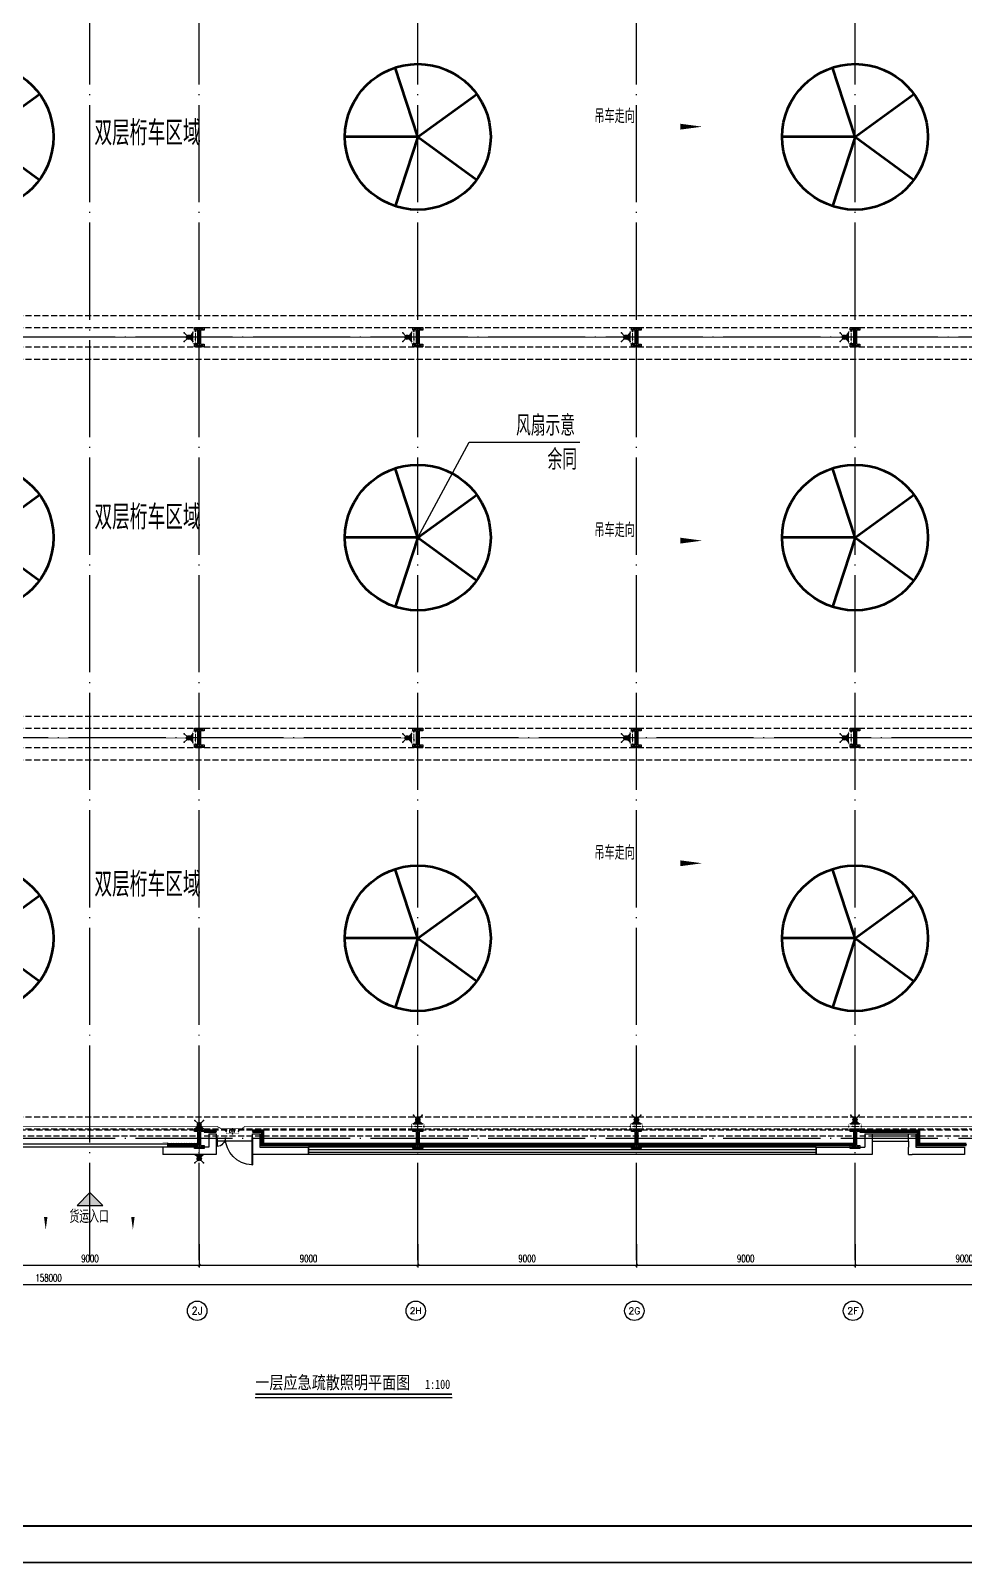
# Model space of a CAD drawing. Extents: x -1396510 to 1250330, y -1892470 to 1623980.
# Drawn here: x 323036 to 361476, y -816618 to -753507 of the extents above; entities that cross this region are included whole.
import ezdxf
from ezdxf.enums import TextEntityAlignment as Align

# ---------------------------------------------------------------- set-up
doc = ezdxf.new("R2010")
doc.units = 0
doc.header["$LTSCALE"] = 1000
doc.header["$MEASUREMENT"] = 0
for name, pattern in [('10平面$0$DASH', [0.35, 0.25, -0.1]), ('DASH', [0.35, 0.25, -0.1]), ('DOTE', [2.42, 2, -0.2, 0.02, -0.2])]:
    doc.linetypes.add(name, pattern=pattern)
doc.layers.get('Defpoints').update_dxf_attribs({"color": 210})
for name, color, linetype in [('0-cxFrame', 155, 'Continuous'), ('10平面$0$WINDOW', 4, 'Continuous'), ('A-AXIS-D', 1, 'Continuous'), ('A-AXIS-DOTE', 14, 'DOTE'), ('A-AXIS-SYMB', 3, 'Continuous'), ('A-HATCH-2', 251, 'Continuous'), ('A-HRAIL', 173, 'Continuous'), ('A-LIN-V', 9, 'Continuous'), ('A-SFCE', 30, 'Continuous'), ('A-TEXT', 61, 'Continuous'), ('A-WINDOW', 140, 'Continuous'), ('AS-COLN', 6, 'Continuous'), ('AS-WALL', 40, 'Continuous'), ('DIM_SYMB', 3, 'Continuous'), ('EQUIP-应急', 3, 'Continuous'), ('EQUIP-照明', 3, 'Continuous'), ('FH-tri', 180, 'Continuous'), ('PUB_TEXT', 7, 'Continuous'), ('WIRE-照明', 1, 'Continuous'), ('建-窗', 4, 'Continuous'), ('建-箭头', 3, 'Continuous')]:
    doc.layers.add(name, color=color, linetype=linetype)
doc.layers.add('0-cxText', color=131, linetype='Continuous', lineweight=25)
doc.layers.add('A-云线2', color=3, linetype='Continuous', plot=False)
doc.styles.add('-宋体', font='', dxfattribs={"width": 0.8})
doc.styles.add('_TCH_AXIS', font='COMPLEX', dxfattribs={"bigfont": 'GBCBIG'})
doc.styles.add('_TCH_DIM', font='SIMPLEX', dxfattribs={"bigfont": 'GBCBIG'})
doc.styles.add('_TCH_DIM_T3', font='SIMPLEX', dxfattribs={"width": 0.705882, "bigfont": 'GBCBIG'})
doc.styles.add('_TEL_DIM', font='SIMPLEX', dxfattribs={"width": 0.8, "height": 3.5, "bigfont": 'HZTXT'})
doc.styles.add('A-STANDARD', font='SIMPLEX', dxfattribs={"bigfont": 'GBCBIG'})
doc.styles.add('cx_tuming', font='simhei.ttf')
doc.styles.add('cx_tuqian1', font='')
doc.styles.get("Standard").update_dxf_attribs({"font": 'gbenor.shx', "bigfont": 'gbcbig.shx'})
doc.styles.add('黑体', font='simhei.ttf', dxfattribs={"height": 12})
doc.styles.get('-宋体').set_extended_font_data('SimSun')
doc.styles.get('cx_tuqian1').set_extended_font_data('SimSun')
doc.dimstyles.new('_TCH_ARCH&&100', dxfattribs={"dimtxt": 297.5, "dimasz": 100, "dimexe": 100, "dimexo": 100, "dimgap": 126.25, "dimtad": 1, "dimdec": 0, "dimzin": 0, "dimdsep": 46, "dimtxsty": '_TCH_DIM_T3', "dimblk": 'ARCHTICK', "dimcen": 0.09, "dimclrt": 7, "dimazin": 2, "dimtfac": 1, "dimtdec": 0, "dimtix": 1, "dimtmove": 2, "dimatfit": 3, "dimfxl": 0, "dimtolj": 1, "dimtzin": 0, "dimarcsym": 0})

# ---------------------------------------------------------------- blocks, each defined once
blk = doc.blocks.new('10平面$0$$DorLib2D$00000126')
at = {"color": 0, "linetype": 'Continuous'}
for p, q in [((-0.532, 0.5), (-0.532, 0.9)), ((0.532, 0.9), (0.532, 0.5))]:
    blk.add_line(p, q, dxfattribs=at)
at = {"color": 0, "linetype": '10平面$0$DASH'}
for p, q in [((-0.532, 0.9), (0.532, 0.9)), ((-0.532, 0.5), (0.532, 0.5))]:
    blk.add_line(p, q, dxfattribs=at)
blk = doc.blocks.new('WINDOW2DLIB$DYNSTYLE$00000005')
at = {"color": 0}
for points in [[(-0.5, 0.5), (-0.5, -0.5)], [(-0.5, 0.5), (0.5, 0.5)], [(0.5, -0.5), (0.5, 0.5)], [(0.5, 0.1667), (-0.5, 0.1667)], [(0.5, -0.1667), (-0.5, -0.1667)], [(-0.5, -0.5), (0.5, -0.5)]]:
    blk.add_lwpolyline(points, dxfattribs=at)
blk = doc.blocks.new('DOOR2DLIB$SYSLIB$00000123')
at = {"color": 0}
for p, q in [((0.475, -0.001), (0.475, 0.752)), ((0.475, 0.752), (0.5, 0.752)), ((0.5, -0.001), (0.5, 0.752)), ((-0.5, 0), (-0.5, 0.252)), ((-0.475, 0.252), (-0.5, 0.252)), ((-0.475, 0), (-0.475, 0.252)), ((-0.475, 0), (-0.5, 0)), ((0.475, -0.001), (0.5, -0.001))]:
    blk.add_line(p, q, dxfattribs=at)
for centre, radius, start, end in [((0.505, -0.002), 0.755, 92.2493, 179.7238), ((-0.501, 0.003), 0.251, 359.7899, 84.0974)]:
    blk.add_arc(centre, radius, start, end, dxfattribs=at)
blk = doc.blocks.new('42343243')
at = {"layer": '10平面$0$WINDOW'}
blk.add_line((-198654, 1222620), (-200154, 1222620), dxfattribs=at)
at = {"layer": 'AS-WALL'}
for p, q in [((-200154, 1223170), (-202354, 1223170)), ((-202354, 1222870), (-202354, 1223170)), ((-200154, 1222620), (-200154, 1223170)), ((-196354, 1223170), (-198654, 1223170)), ((-198654, 1222620), (-198654, 1223170)), ((-196354, 1222870), (-196354, 1223170)), ((-173154, 1223170), (-175454, 1223170)), ((-175454, 1223170), (-175454, 1222870)), ((-173154, 1222620), (-173154, 1223170)), ((-171654, 1223170), (-171504, 1223170)), ((-171654, 1223170), (-171654, 1222870)), ((-169354, 1223170), (-171504, 1223170)), ((-169354, 1222870), (-169354, 1223170)), ((-200454, 1222870), (-202354, 1222870)), ((-200454, 1222320), (-200454, 1222870)), ((-200154, 1222320), (-200154, 1222620)), ((-198654, 1222620), (-198654, 1222320)), ((-198354, 1222870), (-196354, 1222870)), ((-198354, 1222320), (-198354, 1222870)), ((-175454, 1222870), (-173454, 1222870)), ((-173454, 1222320), (-173454, 1222870)), ((-173154, 1222320), (-173154, 1222620)), ((-171654, 1222870), (-171654, 1222870)), ((-171654, 1222620), (-171654, 1222870)), ((-171654, 1222620), (-171654, 1222320)), ((-171354, 1222320), (-171354, 1222870)), ((-171354, 1222870), (-169354, 1222870)), ((-200454, 1222320), (-200154, 1222320)), ((-198654, 1222320), (-198354, 1222320)), ((-173454, 1222320), (-173154, 1222320)), ((-171654, 1222320), (-171354, 1222320))]:
    blk.add_line(p, q, dxfattribs=at)
at = {"layer": '10平面$0$WINDOW', "zscale": 300}
for name, p, xscale, yscale, rotation in [('DOOR2DLIB$SYSLIB$00000123', (-199404, 1222470), -1500, -1500, 179.9999999999555), ('10平面$0$$DorLib2D$00000126', (-205254, 1223020), 6000, 300, 180)]:
    blk.add_blockref(name, p, dxfattribs=dict(at, xscale=xscale, yscale=yscale, rotation=rotation))
at = {"layer": '建-窗', "zscale": 300}
for p, xscale, yscale, rotation in [((-185904, 1223020), -20900, -300, 359.9999999994913), ((-172404, 1222470), -1500, 300, 179.9999999999555)]:
    blk.add_blockref('WINDOW2DLIB$DYNSTYLE$00000005', p, dxfattribs=dict(at, xscale=xscale, yscale=yscale, rotation=rotation))
blk = doc.blocks.new('nt66')
at = {"layer": 'A-HATCH-2', "color": 8}
blk.add_lwpolyline([(-195840, 766870), (-195440, 766870), (-195440, 766758), (-195586, 766758), (-195586, 766182), (-195440, 766182), (-195440, 766070), (-195840, 766070), (-195840, 766182), (-195694, 766182), (-195694, 766758), (-195840, 766758)], close=True, dxfattribs=at)
at = {"layer": 'AS-COLN'}
blk.add_lwpolyline([(-195790, 766820), (-195490, 766820), (-195490, 766808), (-195636, 766808), (-195636, 766132), (-195490, 766132), (-195490, 766120), (-195790, 766120), (-195790, 766132), (-195644, 766132), (-195644, 766808), (-195790, 766808)], close=True, dxfattribs=at)
blk = doc.blocks.new('33333')
for p in [(-5214, -93400), (3786, -93400), (12786, -93400), (21786, -93400), (-5214, -109900), (3786, -109900), (12786, -109900), (21786, -109900), (-5214, -126400), (3786, -126400), (12786, -126400), (21786, -126400)]:
    blk.add_blockref('nt66', p)
blk = doc.blocks.new('w42343')
at = {"layer": 'A-HATCH-2', "color": 8, "linetype": 'DASH'}
for p, q in [((-263654, 673970), (-128354, 673970)), ((-263654, 673470), (-128354, 673470)), ((-263654, 672670), (-128354, 672670)), ((-263654, 672170), (-128354, 672170)), ((-263654, 657470), (-128354, 657470)), ((-263654, 656970), (-128354, 656970)), ((-263654, 656170), (-128354, 656170)), ((-263654, 655670), (-128354, 655670)), ((-263654, 640970), (-128354, 640970)), ((-263654, 640470), (-128354, 640470))]:
    blk.add_line(p, q, dxfattribs=at)
blk = doc.blocks.new('w4324324')
at = {"layer": 'A-HATCH-2', "color": 0, "lineweight": 60}
for q in [(-1694760, 686605), (-1697614, 684532), (-1691907, 684532), (-1696524, 681178), (-1692997, 681178)]:
    blk.add_line((-1694760, 683605), q, dxfattribs=at)
blk.add_circle((-1694760, 683605), 3000, dxfattribs=at)
blk = doc.blocks.new('ner546')
at = {"layer": 'A-LIN-V', "color": 8}
for p in [(565280, 7256), (581780, 7256), (598280, 7256), (565280, -10744), (581780, -10744), (598280, -10744), (565280, -28744), (581780, -28744), (598280, -28744)]:
    blk.add_blockref('w4324324', p, dxfattribs=at)
blk = doc.blocks.new('3333')
at = {"layer": 'A-SFCE', "const_width": 20}
blk.add_lwpolyline([(-227064, 766320), (-227064, 766510), (-227244, 766510), (-227244, 766320)], dxfattribs=at)
blk = doc.blocks.new('_ArchTick')
at = {"color": 0, "linetype": 'ByBlock', "const_width": 0.4}
blk.add_lwpolyline([(-0.5, -0.5), (0.5, 0.5)], dxfattribs=at)
blk = doc.blocks.new('*D5755')
at = {"layer": 'A-AXIS-D', "color": 0, "lineweight": -2, "transparency": 16777216}
for p, q in [((75300, -86850), (75300, -87810)), ((84300, -86850), (84300, -87810)), ((75300, -87710), (84300, -87710))]:
    blk.add_line(p, q, dxfattribs=at)
at = {"layer": 'Defpoints', "color": 0, "transparency": 16777216}
for p in [(75300, -86750), (84300, -86750), (84300, -87710)]:
    blk.add_point(p, dxfattribs=at)
at = {"layer": 'A-AXIS-D', "color": 0, "lineweight": -2, "transparency": 16777216, "xscale": 100, "yscale": 100, "zscale": 100, "rotation": 180}
blk.add_blockref('_ArchTick', (75300, -87710), dxfattribs=at)
at = {"layer": 'A-AXIS-D', "color": 0, "lineweight": -2, "transparency": 16777216, "xscale": 100, "yscale": 100, "zscale": 100}
blk.add_blockref('_ArchTick', (84300, -87710), dxfattribs=at)
at = {"layer": 'A-AXIS-D', "color": 7, "transparency": 16777216, "insert": (79800, -87435), "char_height": 297.5, "attachment_point": 5, "style": '_TCH_DIM_T3'}
blk.add_mtext('\\A1;9000', dxfattribs=at)
blk = doc.blocks.new('*D5756')
at = {"layer": 'A-AXIS-D', "color": 0, "lineweight": -2, "transparency": 16777216}
for p, q in [((84300, -86850), (84300, -87810)), ((93300, -86850), (93300, -87810)), ((84300, -87710), (93300, -87710))]:
    blk.add_line(p, q, dxfattribs=at)
at = {"layer": 'Defpoints', "color": 0, "transparency": 16777216}
for p in [(84300, -86750), (93300, -86750), (93300, -87710)]:
    blk.add_point(p, dxfattribs=at)
at = {"layer": 'A-AXIS-D', "color": 0, "lineweight": -2, "transparency": 16777216, "xscale": 100, "yscale": 100, "zscale": 100, "rotation": 180}
blk.add_blockref('_ArchTick', (84300, -87710), dxfattribs=at)
at = {"layer": 'A-AXIS-D', "color": 0, "lineweight": -2, "transparency": 16777216, "xscale": 100, "yscale": 100, "zscale": 100}
blk.add_blockref('_ArchTick', (93300, -87710), dxfattribs=at)
at = {"layer": 'A-AXIS-D', "color": 7, "transparency": 16777216, "insert": (88800, -87435), "char_height": 297.5, "attachment_point": 5, "style": '_TCH_DIM_T3'}
blk.add_mtext('\\A1;9000', dxfattribs=at)
blk = doc.blocks.new('*D5757')
at = {"layer": 'A-AXIS-D', "color": 0, "lineweight": -2, "transparency": 16777216}
for p, q in [((93300, -86850), (93300, -87810)), ((102300, -86850), (102300, -87810)), ((93300, -87710), (102300, -87710))]:
    blk.add_line(p, q, dxfattribs=at)
at = {"layer": 'Defpoints', "color": 0, "transparency": 16777216}
for p in [(93300, -86750), (102300, -86750), (102300, -87710)]:
    blk.add_point(p, dxfattribs=at)
at = {"layer": 'A-AXIS-D', "color": 0, "lineweight": -2, "transparency": 16777216, "xscale": 100, "yscale": 100, "zscale": 100, "rotation": 180}
blk.add_blockref('_ArchTick', (93300, -87710), dxfattribs=at)
at = {"layer": 'A-AXIS-D', "color": 0, "lineweight": -2, "transparency": 16777216, "xscale": 100, "yscale": 100, "zscale": 100}
blk.add_blockref('_ArchTick', (102300, -87710), dxfattribs=at)
at = {"layer": 'A-AXIS-D', "color": 7, "transparency": 16777216, "insert": (97800, -87435), "char_height": 297.5, "attachment_point": 5, "style": '_TCH_DIM_T3'}
blk.add_mtext('\\A1;9000', dxfattribs=at)
blk = doc.blocks.new('*D5758')
at = {"layer": 'A-AXIS-D', "color": 0, "lineweight": -2, "transparency": 16777216}
for p, q in [((102300, -86850), (102300, -87810)), ((111300, -86850), (111300, -87810)), ((102300, -87710), (111300, -87710))]:
    blk.add_line(p, q, dxfattribs=at)
at = {"layer": 'Defpoints', "color": 0, "transparency": 16777216}
for p in [(102300, -86750), (111300, -86750), (111300, -87710)]:
    blk.add_point(p, dxfattribs=at)
at = {"layer": 'A-AXIS-D', "color": 0, "lineweight": -2, "transparency": 16777216, "xscale": 100, "yscale": 100, "zscale": 100, "rotation": 180}
blk.add_blockref('_ArchTick', (102300, -87710), dxfattribs=at)
at = {"layer": 'A-AXIS-D', "color": 0, "lineweight": -2, "transparency": 16777216, "xscale": 100, "yscale": 100, "zscale": 100}
blk.add_blockref('_ArchTick', (111300, -87710), dxfattribs=at)
at = {"layer": 'A-AXIS-D', "color": 7, "transparency": 16777216, "insert": (106800, -87435), "char_height": 297.5, "attachment_point": 5, "style": '_TCH_DIM_T3'}
blk.add_mtext('\\A1;9000', dxfattribs=at)
blk = doc.blocks.new('*D5759')
at = {"layer": 'A-AXIS-D', "color": 0, "lineweight": -2, "transparency": 16777216}
for p, q in [((111300, -86850), (111300, -87810)), ((120300, -86850), (120300, -87810)), ((111300, -87710), (120300, -87710))]:
    blk.add_line(p, q, dxfattribs=at)
at = {"layer": 'Defpoints', "color": 0, "transparency": 16777216}
for p in [(111300, -86750), (120300, -86750), (120300, -87710)]:
    blk.add_point(p, dxfattribs=at)
at = {"layer": 'A-AXIS-D', "color": 0, "lineweight": -2, "transparency": 16777216, "xscale": 100, "yscale": 100, "zscale": 100, "rotation": 180}
blk.add_blockref('_ArchTick', (111300, -87710), dxfattribs=at)
at = {"layer": 'A-AXIS-D', "color": 0, "lineweight": -2, "transparency": 16777216, "xscale": 100, "yscale": 100, "zscale": 100}
blk.add_blockref('_ArchTick', (120300, -87710), dxfattribs=at)
at = {"layer": 'A-AXIS-D', "color": 7, "transparency": 16777216, "insert": (115800, -87435), "char_height": 297.5, "attachment_point": 5, "style": '_TCH_DIM_T3'}
blk.add_mtext('\\A1;9000', dxfattribs=at)
blk = doc.blocks.new('*D5765')
at = {"layer": 'A-AXIS-D', "color": 0, "lineweight": -2, "transparency": 16777216}
for p, q in [((-900, -86950), (-900, -88610)), ((157100, -86950), (157100, -88610)), ((-900, -88510), (157100, -88510))]:
    blk.add_line(p, q, dxfattribs=at)
at = {"layer": 'Defpoints', "color": 0, "transparency": 16777216}
for p in [(-900, -86850), (157100, -86850), (157100, -88510)]:
    blk.add_point(p, dxfattribs=at)
at = {"layer": 'A-AXIS-D', "color": 0, "lineweight": -2, "transparency": 16777216, "xscale": 100, "yscale": 100, "zscale": 100, "rotation": 180}
blk.add_blockref('_ArchTick', (-900, -88510), dxfattribs=at)
at = {"layer": 'A-AXIS-D', "color": 0, "lineweight": -2, "transparency": 16777216, "xscale": 100, "yscale": 100, "zscale": 100}
blk.add_blockref('_ArchTick', (157100, -88510), dxfattribs=at)
at = {"layer": 'A-AXIS-D', "color": 7, "transparency": 16777216, "insert": (78100, -88235), "char_height": 297.5, "attachment_point": 5, "style": '_TCH_DIM_T3'}
blk.add_mtext('\\A1;158000', dxfattribs=at)
blk = doc.blocks.new('99平面图例外参$0$$LinePat$圆环')
for points in [[(0, 150), (300, 150)], [(0, 0), (300, 0)], [(0, -150), (300, -150)]]:
    blk.add_lwpolyline(points)
at = {"color": 0}
blk.add_circle((150, 0), 150, dxfattribs=at)
blk = doc.blocks.new('$equip_U$00000203(EQ-138-沈勤辉)')
at = {"color": 7, "lineweight": 0}
for p, q in [((-0.35, -0.15), (-0.2, -0.15)), ((-0.35, -0.45), (-0.35, -0.15)), ((-0.35, -0.29), (-0.26, -0.29)), ((-0.35, -0.45), (-0.2, -0.45)), ((-0.13, -0.15), (0.03, -0.45)), ((-0.13, -0.45), (0.03, -0.15)), ((0.1, -0.45), (0.1, -0.15)), ((0.19, -0.15), (0.35, -0.15)), ((0.27, -0.15), (0.27, -0.45))]:
    blk.add_line(p, q, dxfattribs=at)
at = {"lineweight": 0, "const_width": 0.0571}
blk.add_lwpolyline([(-0.66, -0.6), (0.66, -0.6, 0.414214), (0.72, -0.54), (0.72, -0.06, 0.414213), (0.66, 0), (-0.66, 0, 0.414214), (-0.72, -0.06, 0), (-0.72, -0.54, 0.414245), (-0.66, -0.6, 18481.445439)], format="xyb", dxfattribs=at)
for p in [(0, 0), (-0.72, -0.3), (0, -0.6), (0.72, -0.3)]:
    blk.add_point(p)
at = {"color": 7, "style": '_TEL_DIM', "flags": 1}
for tag in ['A', 'REMARK']:
    blk.add_attdef(tag, text='', height=0.00002, dxfattribs=at).set_placement((0, 0), align=Align.MIDDLE_CENTER)
blk = doc.blocks.new('$equip$00003158')
h = blk.add_hatch(color=256)
h.dxf.hatch_style = 1
h.paths.add_polyline_path([(0, 0.25, -0.198912), (-0.18, 0.32), (-0.5, 0), (0.5, 0), (0.18, 0.32, -0.198912)])
blk.add_hatch(color=256).paths.add_polyline_path([(0, 0.75, 1), (0, 0.25, 1)])
for p, q in [((-0.5, 1), (-0.18, 0.68)), ((-0.5, 0), (-0.18, 0.32)), ((-0.5, 0), (0.5, 0)), ((0.18, 0.68), (0.5, 1)), ((0.18, 0.32), (0.5, 0))]:
    blk.add_line(p, q)
blk.add_circle((0, 0.5), 0.25)
for p in [(-0.5, 1), (-0.5, 0), (0, 0), (0.5, 1), (0.5, 0)]:
    blk.add_point(p)
at = {"color": 7, "style": '_TEL_DIM', "flags": 1}
for tag in ['A', 'REMARK']:
    blk.add_attdef(tag, text='', height=0.00002, dxfattribs=at).set_placement((0, 0), align=Align.MIDDLE_CENTER)
blk = doc.blocks.new('$equip_U$00000208(EQ-138-沈勤辉)')
blk.add_hatch(color=256).paths.add_polyline_path([(0.21, 0.37), (0.5, 0.3), (0.21, 0.23)])
at = {"color": 7, "lineweight": 0}
blk.add_line((-0.5, 0.3), (0.21, 0.3), dxfattribs=at)
at = {"lineweight": 0, "const_width": 0.0571}
blk.add_lwpolyline([(-0.66, 0), (0.66, 0, 0.414214), (0.72, 0.06), (0.72, 0.54, 0.414213), (0.66, 0.6), (-0.66, 0.6, 0.414214), (-0.72, 0.54, 0), (-0.72, 0.06, 0.414245), (-0.66, 0, 18481.445439)], format="xyb", dxfattribs=at)
blk.add_lwpolyline([(0.21, 0.37), (0.5, 0.3), (0.21, 0.23), (0.21, 0.37)], dxfattribs=at)
for p in [(-0.72, 0.3), (0, 0.6), (0, 0), (0.72, 0.3)]:
    blk.add_point(p)
at = {"color": 7, "style": '_TEL_DIM', "flags": 1}
for tag in ['A', 'REMARK']:
    blk.add_attdef(tag, text='', height=0.00002, dxfattribs=at).set_placement((0, 0), align=Align.MIDDLE_CENTER)
blk = doc.blocks.new('TK22.A0+1 L(Dragon)')
at = {"layer": '0-cxFrame', "color": 7, "const_width": 0.5}
blk.add_lwpolyline([(0, 0), (-1485, 0), (-1485, 841), (0, 841)], close=True, dxfattribs=at)
at = {"layer": '0-cxFrame', "const_width": 0.5}
blk.add_lwpolyline([(-80, 10), (-1465, 10), (-1465, 831), (-80, 831)], close=True, dxfattribs=at)
at = {"style": '黑体', "flags": 4}
blk.add_attdef('图幅', text='', height=3.3, dxfattribs=at).set_placement((-40, 3), align=Align.RIGHT)
at = {"layer": '0-cxText', "flags": 4}
for tag, height, style, p in [('建设单位', 3.5, 'cx_tuming', (-45, 240)), ('项目名称', 3.5, 'cx_tuming', (-45, 210)), ('子项名称', 3.5, 'cx_tuming', (-45, 180)), ('工程编号', 3.3, 'cx_tuqian1', (-35, 165)), ('图名1', 3.5, 'cx_tuming', (-45, 87)), ('图名2', 3.5, 'cx_tuming', (-45, 79)), ('图名3', 3.5, 'cx_tuming', (-45, 71)), ('出图日期', 3.3, 'cx_tuqian1', (-39, 60)), ('专业', 3.3, 'cx_tuqian1', (-55, 52)), ('图号', 3.3, 'cx_tuqian1', (-55, 44)), ('版次', 3.3, 'cx_tuqian1', (-20, 44))]:
    blk.add_attdef(tag, text='', height=height, dxfattribs=dict(at, style=style)).set_placement(p, align=Align.MIDDLE)
at = {"layer": 'Defpoints', "color": 6, "flags": 4}
for tag, height, style, p in [('tufu', 3.3, '黑体', (-12, 12)), ('dwfname', 4, 'cx_tuqian1', (-80, 3))]:
    blk.add_attdef(tag, text='', height=height, dxfattribs=dict(at, style=style)).set_placement(p, align=Align.RIGHT)
blk = doc.blocks.new('世赫2#厂房一层0821')
at = {"layer": 'FH-tri'}
h = blk.add_hatch(color=8, dxfattribs=at)
h.dxf.hatch_style = 1
h.paths.add_polyline_path([(79269.7, -85252.6), (80330.3, -85252.6), (79800, -84722.3)])
at = {"layer": 'A-AXIS-D'}
for centre in [(84215.1, -89588.9), (93215.1, -89588.9), (102215.1, -89588.9), (111215.1, -89588.9)]:
    blk.add_circle(centre, 400, dxfattribs=at)
at = {"layer": 'A-AXIS-DOTE', "color": 8, "ltscale": 2}
for p, q in [((79800, -87498.9), (79800, 6300)), ((84300, -87498.9), (84300, 6300)), ((93300, -87498.9), (93300, 6300)), ((102300, -87498.9), (102300, 6300)), ((111300, -87498.9), (111300, 6300)), ((163114.2, -49500), (-11095.8, -49500)), ((165204.2, -66000), (-11095.8, -66000)), ((163114.2, -82500), (-11095.8, -82500))]:
    blk.add_line(p, q, dxfattribs=at)
at = {"layer": 'A-AXIS-SYMB', "color": 8}
for points in [[(77980, -84792.3, 0, 0, 0), (77980, -86252.3, 0, 140, 0), (77980, -85727.3, 0, 0, 0)], [(81570, -84792.3, 0, 0, 0), (81570, -86252.3, 0, 140, 0), (81570, -85727.3, 0, 0, 0)]]:
    blk.add_lwpolyline(points, format="xyseb", dxfattribs=at)
at = {"layer": 'A-SFCE', "linetype": 'DASH'}
for p, q in [((84150, -82150), (66450, -82150)), ((84150, -82400), (66450, -82400)), ((111150, -82150), (93450, -82150)), ((111150, -82400), (93450, -82400))]:
    blk.add_line(p, q, dxfattribs=at)
at = {"layer": 'A-SFCE', "color": 2, "linetype": 'DASH'}
for p, q in [((93150, -82150), (84450, -82150)), ((93150, -82400), (84450, -82400)), ((120150, -82150), (111450, -82150)), ((120150, -82400), (111450, -82400))]:
    blk.add_line(p, q, dxfattribs=at)
at = {"layer": 'DIM_SYMB', "color": 8}
for p, q in [((93300, -57750), (95420, -53820)), ((95420, -53820), (99970, -53820))]:
    blk.add_line(p, q, dxfattribs=at)
at = {"layer": 'DIM_SYMB', "color": 8, "const_width": 100}
blk.add_lwpolyline([(93276.3, -57794, 1), (93323.7, -57706, 1)], format="xyb", close=True, dxfattribs=at)
at = {"layer": 'FH-tri', "color": 8}
blk.add_lwpolyline([(79269.7, -85252.6), (80330.3, -85252.6), (80330.3, -85252.6), (79800, -84722.3)], close=True, dxfattribs=at)
at = {"layer": '建-箭头', "color": 8}
for points in [[(98107.8, -40831.1, 0, 0, 0), (105007.8, -40831.1, 0, 240, 0), (104107.8, -40831.1, 0, 0, 0)], [(98107.8, -57876.1, 0, 0, 0), (105007.8, -57876.1, 0, 240, 0), (104107.8, -57876.1, 0, 0, 0)], [(98107.8, -71161.1, 0, 0, 0), (105007.8, -71161.1, 0, 240, 0), (104107.8, -71161.1, 0, 0, 0)]]:
    blk.add_lwpolyline(points, format="xyseb", dxfattribs=at)
at = {"layer": 'A-HRAIL', "yscale": 0.3333333333111111, "zscale": 0.3333333333111111}
for p, xscale, rotation in [((84600, -82200), 0.3333327848855343, 180), ((84700, -82200), 0.3333327848855343, 180), ((84800, -82200), 0.3333327848855343, 180), ((84900, -82200), 0.3333327848855343, 180), ((85000, -82200), 0.3333327848855343, 180), ((86612.5, -82200), 0.3749999998826196, 180), ((86725, -82200), 0.3749999998826196, 180), ((86837.5, -82200), 0.3749999998826196, 180), ((86950, -82200), 0.3749999998826196, 180), ((86900, -82150), 0.3611111226889233, 270), ((86900, -82258.3), 0.3611111226889233, 270), ((86900, -82366.7), 0.3611111226889233, 270), ((86900, -82475), 0.3611111226889233, 270), ((86900, -82583.3), 0.3611111226889233, 270), ((111602.1, -82200), 0.3402776645396762, 180), ((111704.2, -82200), 0.3402776645396762, 180), ((111806.3, -82200), 0.3402776645396762, 180), ((111908.3, -82200), 0.3402776645396762, 180), ((112010.4, -82200), 0.3402776645396762, 180), ((112112.5, -82200), 0.3402776645396762, 180), ((112214.6, -82200), 0.3402776645396762, 180), ((112316.7, -82200), 0.3402776645396762, 180), ((112418.8, -82200), 0.3402776645396762, 180), ((112520.8, -82200), 0.3402776645396762, 180), ((112622.9, -82200), 0.3402776645396762, 180), ((112725, -82200), 0.3402776645396762, 180), ((112827.1, -82200), 0.3402776645396762, 180), ((112929.2, -82200), 0.3402776645396762, 180), ((113031.3, -82200), 0.3402776645396762, 180), ((113133.3, -82200), 0.3402776645396762, 180), ((113235.4, -82200), 0.3402776645396762, 180), ((113337.5, -82200), 0.3402776645396762, 180), ((113439.6, -82200), 0.3402776645396762, 180), ((113541.7, -82200), 0.3402776645396762, 180), ((113643.8, -82200), 0.3402776645396762, 180), ((113745.8, -82200), 0.3402776645396762, 180), ((113847.9, -82200), 0.3402776645396762, 180), ((113950, -82200), 0.3402776645396762, 180), ((113900, -82150), 0.3611111226889233, 270), ((113900, -82258.3), 0.3611111226889233, 270), ((113900, -82366.7), 0.3611111226889233, 270), ((113900, -82475), 0.3611111226889233, 270), ((113900, -82583.3), 0.3611111226889233, 270), ((83000, -82744), -0.3461108940266491, 179.9999999997966), ((83103.8, -82744), -0.3461108940266491, 179.9999999997966), ((83207.7, -82744), -0.3461108940266491, 179.9999999997966), ((83311.5, -82744), -0.3461108940266491, 179.9999999997966), ((83415.3, -82744), -0.3461108940266491, 179.9999999997966), ((83519.2, -82744), -0.3461108940266491, 179.9999999997966), ((83623, -82744), -0.3461108940266491, 179.9999999997966), ((83726.8, -82744), -0.3461108940266491, 179.9999999997966), ((83830.7, -82744), -0.3461108940266491, 179.9999999997966), ((83934.5, -82744), -0.3461108940266491, 179.9999999997966), ((84038.3, -82744), -0.3461108940266491, 179.9999999997966), ((84142.2, -82744), -0.3461108940266491, 179.9999999997966), ((86900, -82691.7), 0.3611111226889233, 270), ((86951.5, -82744), 0.3384127419249668, 180.0000000002033), ((87053, -82744), 0.3384127419249668, 180.0000000002033), ((87154.6, -82744), 0.3384127419249668, 180.0000000002033), ((87256.1, -82744), 0.3384127419249668, 180.0000000002033), ((87357.6, -82744), 0.3384127419249668, 180.0000000002033), ((87459.1, -82744), 0.3384127419249668, 180.0000000002033), ((87560.7, -82744), 0.3384127419249668, 180.0000000002033), ((87662.2, -82744), 0.3384127419249668, 180.0000000002033), ((87763.7, -82744), 0.3384127419249668, 180.0000000002033), ((87865.2, -82744), 0.3384127419249668, 180.0000000002033), ((87966.8, -82744), 0.3384127419249668, 180.0000000002033), ((88068.3, -82744), 0.3384127419249668, 180.0000000002033), ((88169.8, -82744), 0.3384127419249668, 180.0000000002033), ((88271.3, -82744), 0.3384127419249668, 180.0000000002033), ((88372.9, -82744), 0.3384127419249668, 180.0000000002033), ((88474.4, -82744), 0.3384127419249668, 180.0000000002033), ((88575.9, -82744), 0.3384127419249668, 180.0000000002033), ((88677.4, -82744), 0.3384127419249668, 180.0000000002033), ((88779, -82744), 0.3384127419249668, 180.0000000002033), ((88880.5, -82744), 0.3384127419249668, 180.0000000002033), ((88982, -82744), 0.3384127419249668, 180.0000000002033), ((89083.5, -82744), 0.3384127419249668, 180.0000000002033), ((89185, -82744), 0.3384127419249668, 180.0000000002033), ((89286.6, -82744), 0.3384127419249668, 180.0000000002033), ((89388.1, -82744), 0.3384127419249668, 180.0000000002033), ((89489.6, -82744), 0.3384127419249668, 180.0000000002033), ((89591.1, -82744), 0.3384127419249668, 180.0000000002033), ((89692.7, -82744), 0.3384127419249668, 180.0000000002033), ((89794.2, -82744), 0.3384127419249668, 180.0000000002033), ((89895.7, -82744), 0.3384127419249668, 180.0000000002033), ((89997.2, -82744), 0.3384127419249668, 180.0000000002033), ((90098.8, -82744), 0.3384127419249668, 180.0000000002033), ((90200.3, -82744), 0.3384127419249668, 180.0000000002033), ((90301.8, -82744), 0.3384127419249668, 180.0000000002033), ((90403.3, -82744), 0.3384127419249668, 180.0000000002033), ((90504.9, -82744), 0.3384127419249668, 180.0000000002033), ((90606.4, -82744), 0.3384127419249668, 180.0000000002033), ((90707.9, -82744), 0.3384127419249668, 180.0000000002033), ((90809.4, -82744), 0.3384127419249668, 180.0000000002033), ((90911, -82744), 0.3384127419249668, 180.0000000002033), ((91012.5, -82744), 0.3384127419249668, 180.0000000002033), ((91114, -82744), 0.3384127419249668, 180.0000000002033), ((91215.5, -82744), 0.3384127419249668, 180.0000000002033), ((91317, -82744), 0.3384127419249668, 180.0000000002033), ((91418.6, -82744), 0.3384127419249668, 180.0000000002033), ((91520.1, -82744), 0.3384127419249668, 180.0000000002033), ((91621.6, -82744), 0.3384127419249668, 180.0000000002033), ((91723.1, -82744), 0.3384127419249668, 180.0000000002033), ((91824.7, -82744), 0.3384127419249668, 180.0000000002033), ((91926.2, -82744), 0.3384127419249668, 180.0000000002033), ((92027.7, -82744), 0.3384127419249668, 180.0000000002033), ((92129.2, -82744), 0.3384127419249668, 180.0000000002033), ((92230.8, -82744), 0.3384127419249668, 180.0000000002033), ((92332.3, -82744), 0.3384127419249668, 180.0000000002033), ((92433.8, -82744), 0.3384127419249668, 180.0000000002033), ((92535.3, -82744), 0.3384127419249668, 180.0000000002033), ((92636.9, -82744), 0.3384127419249668, 180.0000000002033), ((92738.4, -82744), 0.3384127419249668, 180.0000000002033), ((92839.9, -82744), 0.3384127419249668, 180.0000000002033), ((92941.4, -82744), 0.3384127419249668, 180.0000000002033), ((93043, -82744), 0.3384127419249668, 180.0000000002033), ((93144.5, -82744), 0.3384127419249668, 180.0000000002033), ((93246, -82744), 0.3384127419249668, 180.0000000002033), ((93455, -82744), 0.336818181795725, 180.0000000002033), ((93556.1, -82744), 0.336818181795725, 180.0000000002033), ((93657.1, -82744), 0.336818181795725, 180.0000000002033), ((93758.2, -82744), 0.336818181795725, 180.0000000002033), ((93859.2, -82744), 0.336818181795725, 180.0000000002033), ((93960.3, -82744), 0.336818181795725, 180.0000000002033), ((94061.3, -82744), 0.336818181795725, 180.0000000002033), ((94162.4, -82744), 0.336818181795725, 180.0000000002033), ((94263.4, -82744), 0.336818181795725, 180.0000000002033), ((94364.5, -82744), 0.336818181795725, 180.0000000002033), ((94465.5, -82744), 0.336818181795725, 180.0000000002033), ((94566.5, -82744), 0.336818181795725, 180.0000000002033), ((94667.6, -82744), 0.336818181795725, 180.0000000002033), ((94768.6, -82744), 0.336818181795725, 180.0000000002033), ((94869.7, -82744), 0.336818181795725, 180.0000000002033), ((94970.7, -82744), 0.336818181795725, 180.0000000002033), ((95071.8, -82744), 0.336818181795725, 180.0000000002033), ((95172.8, -82744), 0.336818181795725, 180.0000000002033), ((95273.9, -82744), 0.336818181795725, 180.0000000002033), ((95374.9, -82744), 0.336818181795725, 180.0000000002033), ((95476, -82744), 0.336818181795725, 180.0000000002033), ((95577, -82744), 0.336818181795725, 180.0000000002033), ((95678, -82744), 0.336818181795725, 180.0000000002033), ((95779.1, -82744), 0.336818181795725, 180.0000000002033), ((95880.1, -82744), 0.336818181795725, 180.0000000002033), ((95981.2, -82744), 0.336818181795725, 180.0000000002033), ((96082.2, -82744), 0.336818181795725, 180.0000000002033), ((96183.3, -82744), 0.336818181795725, 180.0000000002033), ((96284.3, -82744), 0.336818181795725, 180.0000000002033), ((96385.4, -82744), 0.336818181795725, 180.0000000002033), ((96486.4, -82744), 0.336818181795725, 180.0000000002033), ((96587.5, -82744), 0.336818181795725, 180.0000000002033), ((96688.5, -82744), 0.336818181795725, 180.0000000002033), ((96789.5, -82744), 0.336818181795725, 180.0000000002033), ((96890.6, -82744), 0.336818181795725, 180.0000000002033), ((96991.6, -82744), 0.336818181795725, 180.0000000002033), ((97092.7, -82744), 0.336818181795725, 180.0000000002033), ((97193.7, -82744), 0.336818181795725, 180.0000000002033), ((97294.8, -82744), 0.336818181795725, 180.0000000002033), ((97395.8, -82744), 0.336818181795725, 180.0000000002033), ((97496.9, -82744), 0.336818181795725, 180.0000000002033), ((97597.9, -82744), 0.336818181795725, 180.0000000002033), ((97699, -82744), 0.336818181795725, 180.0000000002033), ((97800, -82744), 0.336818181795725, 180.0000000002033), ((97901, -82744), 0.336818181795725, 180.0000000002033), ((98002.1, -82744), 0.336818181795725, 180.0000000002033), ((98103.1, -82744), 0.336818181795725, 180.0000000002033), ((98204.2, -82744), 0.336818181795725, 180.0000000002033), ((98305.2, -82744), 0.336818181795725, 180.0000000002033), ((98406.3, -82744), 0.336818181795725, 180.0000000002033), ((98507.3, -82744), 0.336818181795725, 180.0000000002033), ((98608.4, -82744), 0.336818181795725, 180.0000000002033), ((98709.4, -82744), 0.336818181795725, 180.0000000002033), ((98810.5, -82744), 0.336818181795725, 180.0000000002033), ((98911.5, -82744), 0.336818181795725, 180.0000000002033), ((99012.5, -82744), 0.336818181795725, 180.0000000002033), ((99113.6, -82744), 0.336818181795725, 180.0000000002033), ((99214.6, -82744), 0.336818181795725, 180.0000000002033), ((99315.7, -82744), 0.336818181795725, 180.0000000002033), ((99416.7, -82744), 0.336818181795725, 180.0000000002033), ((99517.8, -82744), 0.336818181795725, 180.0000000002033), ((99618.8, -82744), 0.336818181795725, 180.0000000002033), ((99719.9, -82744), 0.336818181795725, 180.0000000002033), ((99820.9, -82744), 0.336818181795725, 180.0000000002033), ((99922, -82744), 0.336818181795725, 180.0000000002033), ((100023, -82744), 0.336818181795725, 180.0000000002033), ((100124, -82744), 0.336818181795725, 180.0000000002033), ((100225.1, -82744), 0.336818181795725, 180.0000000002033), ((100326.1, -82744), 0.336818181795725, 180.0000000002033), ((100427.2, -82744), 0.336818181795725, 180.0000000002033), ((100528.2, -82744), 0.336818181795725, 180.0000000002033), ((100629.3, -82744), 0.336818181795725, 180.0000000002033), ((100730.3, -82744), 0.336818181795725, 180.0000000002033), ((100831.4, -82744), 0.336818181795725, 180.0000000002033), ((100932.4, -82744), 0.336818181795725, 180.0000000002033), ((101033.5, -82744), 0.336818181795725, 180.0000000002033), ((101134.5, -82744), 0.336818181795725, 180.0000000002033), ((101235.5, -82744), 0.336818181795725, 180.0000000002033), ((101336.6, -82744), 0.336818181795725, 180.0000000002033), ((101437.6, -82744), 0.336818181795725, 180.0000000002033), ((101538.7, -82744), 0.336818181795725, 180.0000000002033), ((101639.7, -82744), 0.336818181795725, 180.0000000002033), ((101740.8, -82744), 0.336818181795725, 180.0000000002033), ((101841.8, -82744), 0.336818181795725, 180.0000000002033), ((101942.9, -82744), 0.336818181795725, 180.0000000002033), ((102043.9, -82744), 0.336818181795725, 180.0000000002033), ((102145, -82744), 0.336818181795725, 180.0000000002033), ((102246, -82744), 0.336818181795725, 180.0000000002033), ((102455, -82744), 0.3368181817957273, 180.0000000002033), ((102556.1, -82744), 0.3368181817957273, 180.0000000002033), ((102657.1, -82744), 0.3368181817957273, 180.0000000002033), ((102758.2, -82744), 0.3368181817957273, 180.0000000002033), ((102859.2, -82744), 0.3368181817957273, 180.0000000002033), ((102960.3, -82744), 0.3368181817957273, 180.0000000002033), ((103061.3, -82744), 0.3368181817957273, 180.0000000002033), ((103162.4, -82744), 0.3368181817957273, 180.0000000002033), ((103263.4, -82744), 0.3368181817957273, 180.0000000002033), ((103364.5, -82744), 0.3368181817957273, 180.0000000002033), ((103465.5, -82744), 0.3368181817957273, 180.0000000002033), ((103566.5, -82744), 0.3368181817957273, 180.0000000002033), ((103667.6, -82744), 0.3368181817957273, 180.0000000002033), ((103768.6, -82744), 0.3368181817957273, 180.0000000002033), ((103869.7, -82744), 0.3368181817957273, 180.0000000002033), ((103970.7, -82744), 0.3368181817957273, 180.0000000002033), ((104071.8, -82744), 0.3368181817957273, 180.0000000002033), ((104172.8, -82744), 0.3368181817957273, 180.0000000002033), ((104273.9, -82744), 0.3368181817957273, 180.0000000002033), ((104374.9, -82744), 0.3368181817957273, 180.0000000002033), ((104476, -82744), 0.3368181817957273, 180.0000000002033), ((104577, -82744), 0.3368181817957273, 180.0000000002033), ((104678, -82744), 0.3368181817957273, 180.0000000002033), ((104779.1, -82744), 0.3368181817957273, 180.0000000002033), ((104880.1, -82744), 0.3368181817957273, 180.0000000002033), ((104981.2, -82744), 0.3368181817957273, 180.0000000002033), ((105082.2, -82744), 0.3368181817957273, 180.0000000002033), ((105183.3, -82744), 0.3368181817957273, 180.0000000002033), ((105284.3, -82744), 0.3368181817957273, 180.0000000002033), ((105385.4, -82744), 0.3368181817957273, 180.0000000002033), ((105486.4, -82744), 0.3368181817957273, 180.0000000002033), ((105587.5, -82744), 0.3368181817957273, 180.0000000002033), ((105688.5, -82744), 0.3368181817957273, 180.0000000002033), ((105789.5, -82744), 0.3368181817957273, 180.0000000002033), ((105890.6, -82744), 0.3368181817957273, 180.0000000002033), ((105991.6, -82744), 0.3368181817957273, 180.0000000002033), ((106092.7, -82744), 0.3368181817957273, 180.0000000002033), ((106193.7, -82744), 0.3368181817957273, 180.0000000002033), ((106294.8, -82744), 0.3368181817957273, 180.0000000002033), ((106395.8, -82744), 0.3368181817957273, 180.0000000002033), ((106496.9, -82744), 0.3368181817957273, 180.0000000002033), ((106597.9, -82744), 0.3368181817957273, 180.0000000002033), ((106699, -82744), 0.3368181817957273, 180.0000000002033), ((106800, -82744), 0.3368181817957273, 180.0000000002033), ((106901, -82744), 0.3368181817957273, 180.0000000002033), ((107002.1, -82744), 0.3368181817957273, 180.0000000002033), ((107103.1, -82744), 0.3368181817957273, 180.0000000002033), ((107204.2, -82744), 0.3368181817957273, 180.0000000002033), ((107305.2, -82744), 0.3368181817957273, 180.0000000002033), ((107406.3, -82744), 0.3368181817957273, 180.0000000002033), ((107507.3, -82744), 0.3368181817957273, 180.0000000002033), ((107608.4, -82744), 0.3368181817957273, 180.0000000002033), ((107709.4, -82744), 0.3368181817957273, 180.0000000002033), ((107810.5, -82744), 0.3368181817957273, 180.0000000002033), ((107911.5, -82744), 0.3368181817957273, 180.0000000002033), ((108012.5, -82744), 0.3368181817957273, 180.0000000002033), ((108113.6, -82744), 0.3368181817957273, 180.0000000002033), ((108214.6, -82744), 0.3368181817957273, 180.0000000002033), ((108315.7, -82744), 0.3368181817957273, 180.0000000002033), ((108416.7, -82744), 0.3368181817957273, 180.0000000002033), ((108517.8, -82744), 0.3368181817957273, 180.0000000002033), ((108618.8, -82744), 0.3368181817957273, 180.0000000002033), ((108719.9, -82744), 0.3368181817957273, 180.0000000002033), ((108820.9, -82744), 0.3368181817957273, 180.0000000002033), ((108922, -82744), 0.3368181817957273, 180.0000000002033), ((109023, -82744), 0.3368181817957273, 180.0000000002033), ((109124, -82744), 0.3368181817957273, 180.0000000002033), ((109225.1, -82744), 0.3368181817957273, 180.0000000002033), ((109326.1, -82744), 0.3368181817957273, 180.0000000002033), ((109427.2, -82744), 0.3368181817957273, 180.0000000002033), ((109528.2, -82744), 0.3368181817957273, 180.0000000002033), ((109629.3, -82744), 0.3368181817957273, 180.0000000002033), ((109730.3, -82744), 0.3368181817957273, 180.0000000002033), ((109831.4, -82744), 0.3368181817957273, 180.0000000002033), ((109932.4, -82744), 0.3368181817957273, 180.0000000002033), ((110033.5, -82744), 0.3368181817957273, 180.0000000002033), ((110134.5, -82744), 0.3368181817957273, 180.0000000002033), ((110235.5, -82744), 0.3368181817957273, 180.0000000002033), ((110336.6, -82744), 0.3368181817957273, 180.0000000002033), ((110437.6, -82744), 0.3368181817957273, 180.0000000002033), ((110538.7, -82744), 0.3368181817957273, 180.0000000002033), ((110639.7, -82744), 0.3368181817957273, 180.0000000002033), ((110740.8, -82744), 0.3368181817957273, 180.0000000002033), ((110841.8, -82744), 0.3368181817957273, 180.0000000002033), ((110942.9, -82744), 0.3368181817957273, 180.0000000002033), ((111043.9, -82744), 0.3368181817957273, 180.0000000002033), ((111145, -82744), 0.3368181817957273, 180.0000000002033), ((111246, -82744), 0.3368181817957273, 180.0000000002033), ((113900, -82691.7), 0.3611111226889233, 270), ((113951.5, -82744), 0.3384127415271159, 180.0000000002033), ((114053, -82744), 0.3384127415271159, 180.0000000002033), ((114154.6, -82744), 0.3384127415271159, 180.0000000002033), ((114256.1, -82744), 0.3384127415271159, 180.0000000002033), ((114357.6, -82744), 0.3384127415271159, 180.0000000002033), ((114459.1, -82744), 0.3384127415271159, 180.0000000002033), ((114560.7, -82744), 0.3384127415271159, 180.0000000002033), ((114662.2, -82744), 0.3384127415271159, 180.0000000002033), ((114763.7, -82744), 0.3384127415271159, 180.0000000002033), ((114865.2, -82744), 0.3384127415271159, 180.0000000002033), ((114966.8, -82744), 0.3384127415271159, 180.0000000002033), ((115068.3, -82744), 0.3384127415271159, 180.0000000002033), ((115169.8, -82744), 0.3384127415271159, 180.0000000002033), ((115271.3, -82744), 0.3384127415271159, 180.0000000002033), ((115372.9, -82744), 0.3384127415271159, 180.0000000002033), ((115474.4, -82744), 0.3384127415271159, 180.0000000002033), ((115575.9, -82744), 0.3384127415271159, 180.0000000002033), ((115677.4, -82744), 0.3384127415271159, 180.0000000002033), ((115779, -82744), 0.3384127415271159, 180.0000000002033), ((115880.5, -82744), 0.3384127415271159, 180.0000000002033)]:
    blk.add_blockref('99平面图例外参$0$$LinePat$圆环', p, dxfattribs=dict(at, xscale=xscale, rotation=rotation))
at = {"layer": 'A-LIN-V', "color": 8, "rotation": 90.00000000000001}
blk.add_blockref('ner546', (766160.7, 1055230), dxfattribs=at)
at = {"layer": 'A-SFCE', "rotation": 270}
blk.add_blockref('3333', (-683520.8, -309904.2), dxfattribs=at)
at = {"layer": 'A-WINDOW'}
for name in ['33333', 'w42343']:
    blk.add_blockref(name, (285154.2, -722570), dxfattribs=at)
at = {"layer": 'A-WINDOW', "xscale": -1, "rotation": 180}
blk.add_blockref('42343243', (285154.2, 1140020), dxfattribs=at)
at = {"layer": 'A-AXIS-D', "color": 7, "style": '_TCH_AXIS'}
for s, height, p, p2 in [('2J', 314.07, (83983.3, -89745.9), (84446.9, -89745.9)), ('2H', 260.31, (92967.2, -89719), (93463, -89719)), ('2G', 270.86, (101970, -89724.3), (102460.2, -89724.3)), ('2F', 282.17, (110973.2, -89730), (111457, -89730))]:
    blk.add_text(s, height=height, dxfattribs=at).set_placement(p, p2, align=Align.FIT)
at = {"layer": 'A-TEXT', "color": 8, "style": 'A-STANDARD'}
blk.add_text('货运入口', height=540.14, dxfattribs=at).set_placement((78958.7, -85974.7))
at = {"layer": 'DIM_SYMB', "color": 7, "style": '_TCH_DIM'}
for s, p in [('风扇示意', (97343.1, -53557.5)), ('余同', (98637, -54957.5))]:
    blk.add_text(s, height=843.97, dxfattribs=at).set_placement(p)
at = {"layer": 'PUB_TEXT', "color": 8}
for p in [(79984.8, -41596.9), (79984.8, -57416.9), (79984.8, -72536.9)]:
    blk.add_text('双层桁车区域', height=1012.77, dxfattribs=at).set_placement(p)
at = {"layer": '建-箭头', "color": 7, "style": 'A-STANDARD'}
for p in [(100570.1, -40684.2), (100570.1, -57729.2), (100570.1, -71014.2)]:
    blk.add_text('吊车走向', height=578.72, dxfattribs=at).set_placement(p)
at = {"layer": 'A-AXIS-D'}
for base, p1, p2, picture, middle in [((157100, -88510), (-900, -86850), (157100, -86850), '*D5765', (78100, -88235)), ((84300, -87710), (75300, -86750), (84300, -86750), '*D5755', (79800, -87435)), ((93300, -87710), (84300, -86750), (93300, -86750), '*D5756', (88800, -87435)), ((102300, -87710), (93300, -86750), (102300, -86750), '*D5757', (97800, -87435)), ((111300, -87710), (102300, -86750), (111300, -86750), '*D5758', (106800, -87435)), ((120300, -87710), (111300, -86750), (120300, -86750), '*D5759', (115800, -87435))]:
    dim = blk.add_linear_dim(base=base, p1=p1, p2=p2, angle=0, dimstyle='_TCH_ARCH&&100', dxfattribs=at)
    dim.commit()
    dim.dimension.update_dxf_attribs({"geometry": picture, "text_midpoint": middle, "dimtype": 161})

msp = doc.modelspace()

# ---------------------------------------------------------------- linework, layer by layer
at = {"layer": 'DIM_SYMB', "const_width": 70}
msp.add_lwpolyline([(332284.8, -809650), (340383.9, -809650)], dxfattribs=at)
at = {"layer": 'DIM_SYMB'}
msp.add_lwpolyline([(332284.8, -809790), (340383.9, -809790)], dxfattribs=at)
at = {"layer": 'WIRE-照明', "color": 6, "linetype": 'DASH', "const_width": 35}
for points in [[(320921.8, -766130), (329449.3, -766130)], [(329921.8, -766130), (338449.3, -766130)], [(338921.8, -766130), (347449.3, -766130)], [(347921.8, -766130), (356449.3, -766130)], [(356921.8, -766130), (365449.3, -766130)], [(320921.8, -782630), (329449.3, -782630)], [(329921.8, -782630), (338449.3, -782630)], [(338921.8, -782630), (347449.3, -782630)], [(347921.8, -782630), (356449.3, -782630)], [(356921.8, -782630), (365449.3, -782630)], [(321227.9, -798625), (329966, -798625)], [(329975.8, -799780), (329975.8, -798730)], [(330014.2, -798625), (330697, -798625)], [(330697, -798625), (331087.9, -798825)], [(331592.1, -798825), (331860.6, -798625)], [(331860.6, -798625), (338723.7, -798625)], [(339227.9, -798625), (347723.7, -798625)], [(348227.9, -798625), (356723.7, -798625)], [(357227.9, -798625), (365723.7, -798625)]]:
    msp.add_lwpolyline(points, dxfattribs=at)

# ---------------------------------------------------------------- block references
at = {"layer": '0-cxFrame', "xscale": 150, "yscale": 150, "zscale": 150}
msp.add_blockref('TK22.A0+1 L(Dragon)', (434345, -816580), dxfattribs=at)
at = {"layer": 'A-云线2'}
msp.add_blockref('世赫2#厂房一层0821', (245675.8, -716630), dxfattribs=at)
at = {"layer": 'EQUIP-应急', "xscale": 350.0000000000001, "yscale": 350.0000000000001, "zscale": 350.0000000000001}
for p, rotation in [((329711.8, -766130), 90.00000000000001), ((338711.8, -766130), 90.00000000000001), ((347711.8, -766130), 90.00000000000001), ((356711.8, -766130), 90.00000000000001), ((329711.8, -782630), 90.00000000000001), ((338711.8, -782630), 90.00000000000001), ((347711.8, -782630), 90.00000000000001), ((356711.8, -782630), 90.00000000000001), ((329975.8, -799780), 180)]:
    msp.add_blockref('$equip$00003158', p, dxfattribs=dict(at, rotation=rotation))
at = {"layer": 'EQUIP-应急', "yscale": 350.0000000000001, "zscale": 350.0000000000001}
for p, xscale in [((338975.8, -798520), 350.0000000000001), ((347975.8, -798520), 350.0000000000001), ((356975.8, -798520), 350.0000000000001), ((329975.8, -798730), -350.0000000000001)]:
    msp.add_blockref('$equip$00003158', p, dxfattribs=dict(at, xscale=xscale))
at = {"layer": 'EQUIP-照明', "xscale": -350, "yscale": 350, "zscale": 350, "rotation": 90}
for p in [(329921.8, -766130), (338921.8, -766130), (347921.8, -766130), (356921.8, -766130), (329921.8, -782630), (338921.8, -782630), (347921.8, -782630), (356921.8, -782630)]:
    msp.add_blockref('$equip_U$00000208(EQ-138-沈勤辉)', p, dxfattribs=at)
at = {"layer": 'EQUIP-照明', "yscale": 350, "zscale": 350}
for name, p, xscale in [('$equip_U$00000203(EQ-138-沈勤辉)', (331340, -798720), 350), ('$equip_U$00000208(EQ-138-沈勤辉)', (338975.8, -798730), -350), ('$equip_U$00000208(EQ-138-沈勤辉)', (347975.8, -798730), -350), ('$equip_U$00000208(EQ-138-沈勤辉)', (356975.8, -798730), -350)]:
    msp.add_blockref(name, p, dxfattribs=dict(at, xscale=xscale))

# ---------------------------------------------------------------- texts
at = {"layer": 'PUB_TEXT', "style": '-宋体', "width": 0.8}
for s, height, p in [('一层应急疏散照明平面图', 531.646, (332284.8, -809433.2)), ('1:100', 379.75, (339274.6, -809433.2))]:
    msp.add_text(s, height=height, dxfattribs=at).set_placement(p)

doc.saveas('drawing.dxf')
